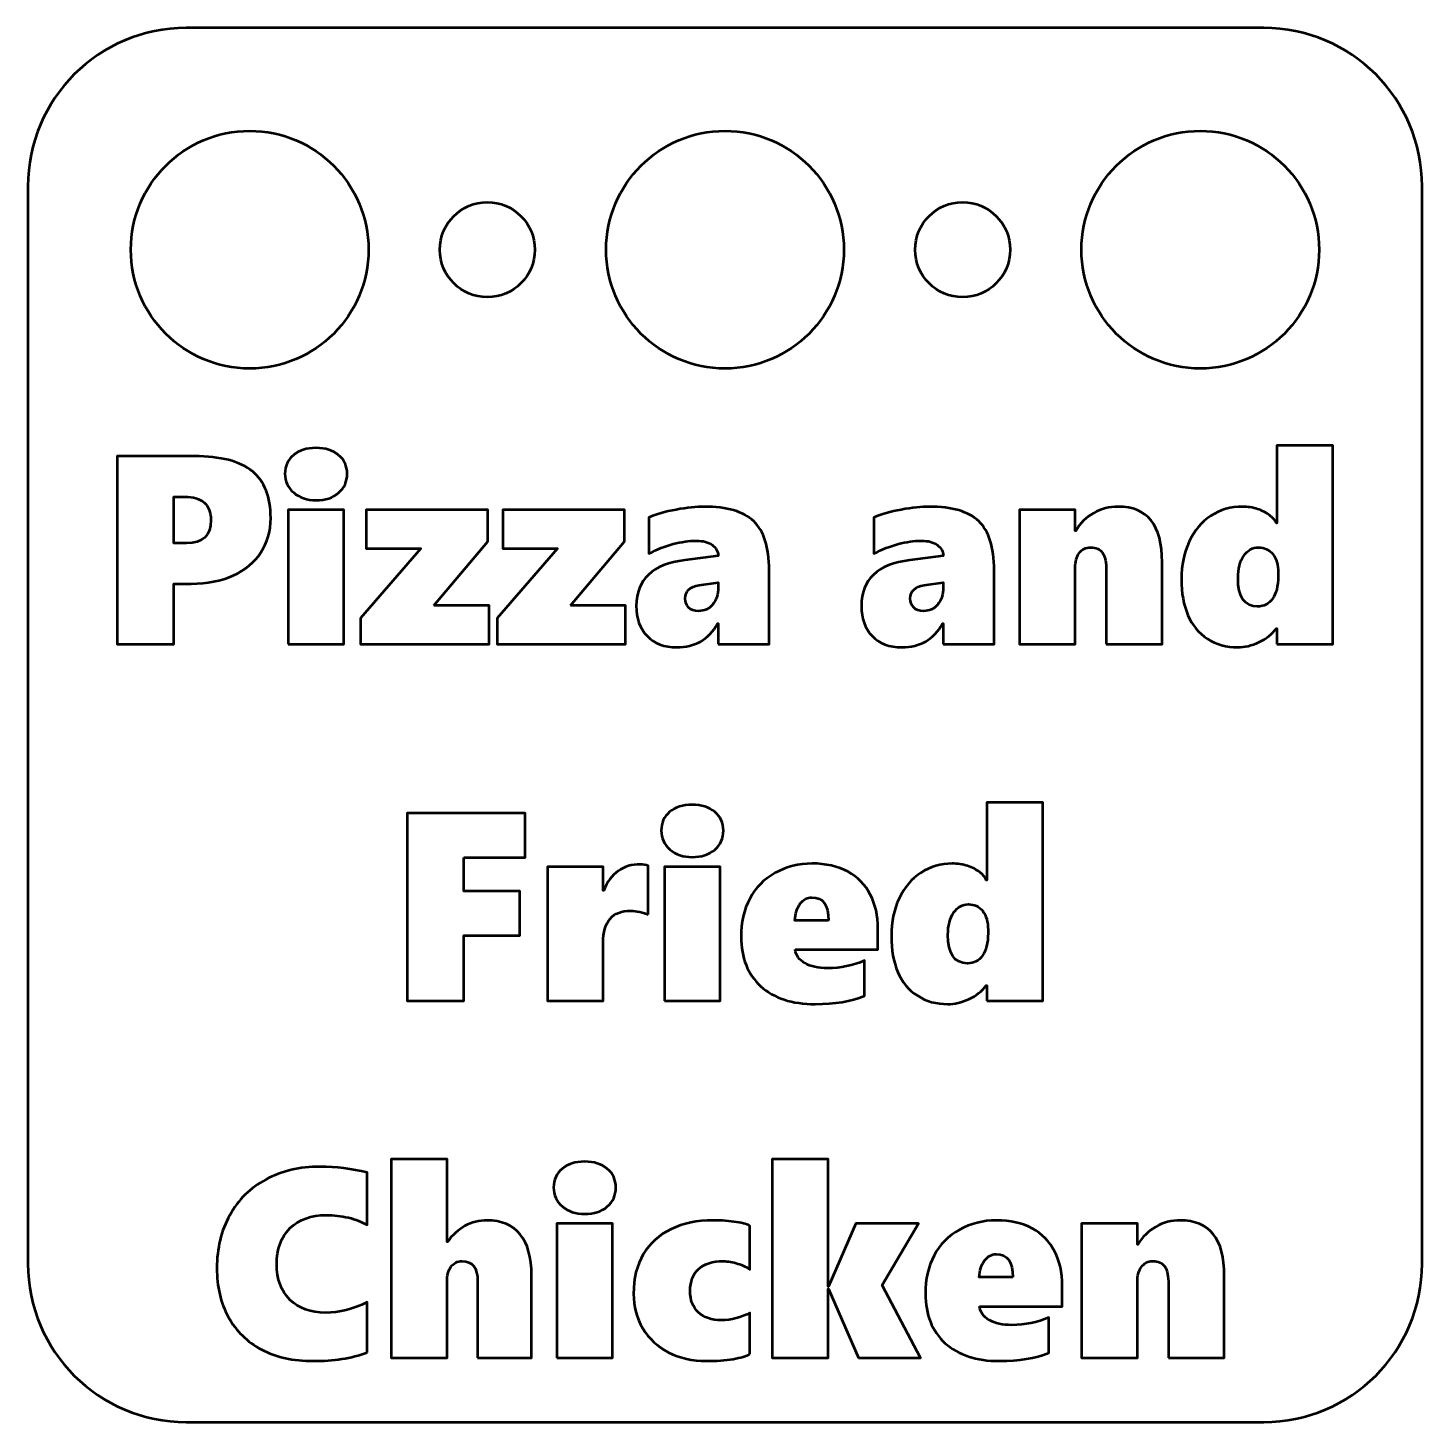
# Model space of a CAD drawing. Header units: centimetres. Extents: x -15.7 to 15.7, y -6.7 to 6.7.
# Drawn here: x -15.7 to -11.3, y -2.2 to 2.2 of the extents above; entities that cross this region are included whole.
import ezdxf

# ---------------------------------------------------------------- set-up
doc = ezdxf.new("R2010")
doc.units = ezdxf.units.CM
doc.header["$MEASUREMENT"] = 0
doc.layers.add('Layer 1', color=7, linetype='Continuous')

msp = doc.modelspace()

# ---------------------------------------------------------------- linework, layer by layer
at = {"layer": 'Layer 1', "lineweight": 53}
for centre, major_axis in [((-14.99999, 1.49999), (0, 0.37501)), ((-13.49999, 1.49999), (0, 0.37501)), ((-11.99999, 1.49999), (0, 0.37501)), ((-14.25, 1.5), (0, 0.15)), ((-12.75, 1.5), (0, 0.15))]:
    msp.add_ellipse(centre, major_axis=major_axis, ratio=1, dxfattribs=at)
msp.add_open_spline([(-15.7, -1.7), (-15.7, -1.7), (-15.7, 1.7), (-15.7, 1.7), (-15.7, 1.7), (-15.7, 1.97614), (-15.47614, 2.2), (-15.2, 2.2), (-15.2, 2.2), (-15.2, 2.2), (-11.8, 2.2), (-11.8, 2.2), (-11.8, 2.2), (-11.52386, 2.2), (-11.3, 1.97614), (-11.3, 1.7), (-11.3, 1.7), (-11.3, 1.7), (-11.3, -1.7), (-11.3, -1.7), (-11.3, -1.7), (-11.3, -1.97614), (-11.52386, -2.2), (-11.8, -2.2), (-11.8, -2.2), (-11.8, -2.2), (-15.2, -2.2), (-15.2, -2.2), (-15.2, -2.2), (-15.47614, -2.2), (-15.7, -1.97614), (-15.7, -1.7)], degree=3, knots=[0, 0, 0, 0, 0.1111111, 0.1111111, 0.1111111, 0.1111111, 0.2222222, 0.2222222, 0.2222222, 0.2222222, 0.3333333, 0.3333333, 0.3333333, 0.3333333, 0.4444444, 0.4444444, 0.4444444, 0.4444444, 0.5555556, 0.5555556, 0.5555556, 0.5555556, 0.6666667, 0.6666667, 0.6666667, 0.6666667, 0.7777778, 0.7777778, 0.7777778, 0.7777778, 1, 1, 1, 1], dxfattribs=at)
at = {"layer": 'Layer 1', "color": 5, "lineweight": 53}
for points, knots in [([(-11.7582, 0.25552), (-11.7582, 0.25552), (-11.7582, 0.30463), (-11.7582, 0.30463), (-11.7582, 0.30463), (-11.7582, 0.30463), (-11.75989, 0.30463), (-11.75989, 0.30463), (-11.75989, 0.30463), (-11.77386, 0.28628), (-11.79221, 0.27175), (-11.81478, 0.26116), (-11.81478, 0.26116), (-11.8375, 0.25058), (-11.8598, 0.24536), (-11.88181, 0.24536), (-11.88181, 0.24536), (-11.91794, 0.24536), (-11.94983, 0.25425), (-11.97735, 0.27203), (-11.97735, 0.27203), (-12.00486, 0.28981), (-12.02546, 0.31465), (-12.03915, 0.34654), (-12.03915, 0.34654), (-12.05284, 0.37857), (-12.05961, 0.41625), (-12.05961, 0.45971), (-12.05961, 0.45971), (-12.05961, 0.50458), (-12.05143, 0.54438), (-12.0352, 0.57909), (-12.0352, 0.57909), (-12.01897, 0.6138), (-11.99611, 0.64075), (-11.96662, 0.66009), (-11.96662, 0.66009), (-11.93713, 0.67942), (-11.90397, 0.68902), (-11.86742, 0.68902), (-11.86742, 0.68902), (-11.84992, 0.68902), (-11.83398, 0.68648), (-11.81916, 0.68154), (-11.81916, 0.68154), (-11.80448, 0.6766), (-11.79164, 0.66996), (-11.78078, 0.6615), (-11.78078, 0.6615), (-11.76991, 0.65317), (-11.76286, 0.64485), (-11.75989, 0.63652), (-11.75989, 0.63652), (-11.75989, 0.63652), (-11.7582, 0.63652), (-11.7582, 0.63652), (-11.7582, 0.63652), (-11.7582, 0.63652), (-11.7582, 0.88206), (-11.7582, 0.88206), (-11.7582, 0.88206), (-11.7582, 0.88206), (-11.58209, 0.88206), (-11.58209, 0.88206), (-11.58209, 0.88206), (-11.58209, 0.88206), (-11.58209, 0.25552), (-11.58209, 0.25552), (-11.58209, 0.25552), (-11.58209, 0.25552), (-11.7582, 0.25552), (-11.7582, 0.25552)], [0, 0, 0, 0, 0.0526316, 0.0526316, 0.0526316, 0.0526316, 0.1052632, 0.1052632, 0.1052632, 0.1052632, 0.1578947, 0.1578947, 0.1578947, 0.1578947, 0.2105263, 0.2105263, 0.2105263, 0.2105263, 0.2631579, 0.2631579, 0.2631579, 0.2631579, 0.3157895, 0.3157895, 0.3157895, 0.3157895, 0.3684211, 0.3684211, 0.3684211, 0.3684211, 0.4210526, 0.4210526, 0.4210526, 0.4210526, 0.4736842, 0.4736842, 0.4736842, 0.4736842, 0.5263158, 0.5263158, 0.5263158, 0.5263158, 0.5789474, 0.5789474, 0.5789474, 0.5789474, 0.6315789, 0.6315789, 0.6315789, 0.6315789, 0.6842105, 0.6842105, 0.6842105, 0.6842105, 0.7368421, 0.7368421, 0.7368421, 0.7368421, 0.7894737, 0.7894737, 0.7894737, 0.7894737, 0.8421053, 0.8421053, 0.8421053, 0.8421053, 0.8947368, 0.8947368, 0.8947368, 0.8947368, 1, 1, 1, 1]), ([(-14.93362, 0.65275), (-14.93362, 0.61225), (-14.94393, 0.57627), (-14.96439, 0.5448), (-14.96439, 0.5448), (-14.98485, 0.51333), (-15.0142, 0.48906), (-15.05216, 0.47184), (-15.05216, 0.47184), (-15.09012, 0.45463), (-15.13443, 0.44602), (-15.1848, 0.44602), (-15.1848, 0.44602), (-15.1848, 0.44602), (-15.23927, 0.44602), (-15.23927, 0.44602), (-15.23927, 0.44602), (-15.23927, 0.44602), (-15.23927, 0.25552), (-15.23927, 0.25552), (-15.23927, 0.25552), (-15.23927, 0.25552), (-15.41792, 0.25552), (-15.41792, 0.25552), (-15.41792, 0.25552), (-15.41792, 0.25552), (-15.41792, 0.84819), (-15.41792, 0.84819), (-15.41792, 0.84819), (-15.41792, 0.84819), (-15.17493, 0.84819), (-15.17493, 0.84819), (-15.17493, 0.84819), (-15.09153, 0.84819), (-15.03043, 0.83238), (-14.99162, 0.80063), (-14.99162, 0.80063), (-14.95296, 0.76903), (-14.93362, 0.71964), (-14.93362, 0.65275)], [0, 0, 0, 0, 0.0909091, 0.0909091, 0.0909091, 0.0909091, 0.1818182, 0.1818182, 0.1818182, 0.1818182, 0.2727273, 0.2727273, 0.2727273, 0.2727273, 0.3636364, 0.3636364, 0.3636364, 0.3636364, 0.4545455, 0.4545455, 0.4545455, 0.4545455, 0.5454545, 0.5454545, 0.5454545, 0.5454545, 0.6363636, 0.6363636, 0.6363636, 0.6363636, 0.7272727, 0.7272727, 0.7272727, 0.7272727, 0.8181818, 0.8181818, 0.8181818, 0.8181818, 1, 1, 1, 1]), ([(-14.69233, 0.79287), (-14.69233, 0.76804), (-14.70136, 0.748), (-14.71942, 0.73248), (-14.71942, 0.73248), (-14.73748, 0.7171), (-14.76119, 0.70934), (-14.79068, 0.70934), (-14.79068, 0.70934), (-14.81933, 0.70934), (-14.84289, 0.71738), (-14.8611, 0.73332), (-14.8611, 0.73332), (-14.87944, 0.74927), (-14.88861, 0.76917), (-14.88861, 0.79287), (-14.88861, 0.79287), (-14.88861, 0.81714), (-14.87972, 0.8369), (-14.86194, 0.85186), (-14.86194, 0.85186), (-14.84416, 0.86696), (-14.82046, 0.87444), (-14.79068, 0.87444), (-14.79068, 0.87444), (-14.76119, 0.87444), (-14.73748, 0.86696), (-14.71942, 0.85186), (-14.71942, 0.85186), (-14.70136, 0.8369), (-14.69233, 0.81714), (-14.69233, 0.79287)], [0, 0, 0, 0, 0.1111111, 0.1111111, 0.1111111, 0.1111111, 0.2222222, 0.2222222, 0.2222222, 0.2222222, 0.3333333, 0.3333333, 0.3333333, 0.3333333, 0.4444444, 0.4444444, 0.4444444, 0.4444444, 0.5555556, 0.5555556, 0.5555556, 0.5555556, 0.6666667, 0.6666667, 0.6666667, 0.6666667, 0.7777778, 0.7777778, 0.7777778, 0.7777778, 1, 1, 1, 1]), ([(-15.12243, 0.64668), (-15.12243, 0.67095), (-15.12949, 0.6893), (-15.14346, 0.70172), (-15.14346, 0.70172), (-15.15757, 0.71413), (-15.17817, 0.72034), (-15.20541, 0.72034), (-15.20541, 0.72034), (-15.20541, 0.72034), (-15.23927, 0.72034), (-15.23927, 0.72034), (-15.23927, 0.72034), (-15.23927, 0.72034), (-15.23927, 0.57387), (-15.23927, 0.57387), (-15.23927, 0.57387), (-15.23927, 0.57387), (-15.1992, 0.57387), (-15.1992, 0.57387), (-15.1992, 0.57387), (-15.14797, 0.57387), (-15.12243, 0.59814), (-15.12243, 0.64668)], [0, 0, 0, 0, 0.1428571, 0.1428571, 0.1428571, 0.1428571, 0.2857143, 0.2857143, 0.2857143, 0.2857143, 0.4285714, 0.4285714, 0.4285714, 0.4285714, 0.5714286, 0.5714286, 0.5714286, 0.5714286, 0.7142857, 0.7142857, 0.7142857, 0.7142857, 1, 1, 1, 1]), ([(-14.87874, 0.25552), (-14.87874, 0.25552), (-14.87874, 0.67886), (-14.87874, 0.67886), (-14.87874, 0.67886), (-14.87874, 0.67886), (-14.70263, 0.67886), (-14.70263, 0.67886), (-14.70263, 0.67886), (-14.70263, 0.67886), (-14.70263, 0.25552), (-14.70263, 0.25552), (-14.70263, 0.25552), (-14.70263, 0.25552), (-14.87874, 0.25552), (-14.87874, 0.25552)], [0, 0, 0, 0, 0.2, 0.2, 0.2, 0.2, 0.4, 0.4, 0.4, 0.4, 0.6, 0.6, 0.6, 0.6, 1, 1, 1, 1]), ([(-14.41885, 0.37744), (-14.41885, 0.37744), (-14.24444, 0.37744), (-14.24444, 0.37744), (-14.24444, 0.37744), (-14.24444, 0.37744), (-14.24444, 0.25552), (-14.24444, 0.25552), (-14.24444, 0.25552), (-14.24444, 0.25552), (-14.64999, 0.25552), (-14.64999, 0.25552), (-14.64999, 0.25552), (-14.64999, 0.25552), (-14.64999, 0.33694), (-14.64999, 0.33694), (-14.64999, 0.33694), (-14.64999, 0.33694), (-14.45949, 0.55693), (-14.45949, 0.55693), (-14.45949, 0.55693), (-14.45949, 0.55693), (-14.63221, 0.55693), (-14.63221, 0.55693), (-14.63221, 0.55693), (-14.63221, 0.55693), (-14.63221, 0.67886), (-14.63221, 0.67886), (-14.63221, 0.67886), (-14.63221, 0.67886), (-14.2481, 0.67886), (-14.2481, 0.67886), (-14.2481, 0.67886), (-14.2481, 0.67886), (-14.2481, 0.57881), (-14.2481, 0.57881), (-14.2481, 0.57881), (-14.2481, 0.57881), (-14.41885, 0.37744), (-14.41885, 0.37744)], [0, 0, 0, 0, 0.0909091, 0.0909091, 0.0909091, 0.0909091, 0.1818182, 0.1818182, 0.1818182, 0.1818182, 0.2727273, 0.2727273, 0.2727273, 0.2727273, 0.3636364, 0.3636364, 0.3636364, 0.3636364, 0.4545455, 0.4545455, 0.4545455, 0.4545455, 0.5454545, 0.5454545, 0.5454545, 0.5454545, 0.6363636, 0.6363636, 0.6363636, 0.6363636, 0.7272727, 0.7272727, 0.7272727, 0.7272727, 0.8181818, 0.8181818, 0.8181818, 0.8181818, 1, 1, 1, 1]), ([(-13.98804, 0.37744), (-13.98804, 0.37744), (-13.81363, 0.37744), (-13.81363, 0.37744), (-13.81363, 0.37744), (-13.81363, 0.37744), (-13.81363, 0.25552), (-13.81363, 0.25552), (-13.81363, 0.25552), (-13.81363, 0.25552), (-14.21918, 0.25552), (-14.21918, 0.25552), (-14.21918, 0.25552), (-14.21918, 0.25552), (-14.21918, 0.33694), (-14.21918, 0.33694), (-14.21918, 0.33694), (-14.21918, 0.33694), (-14.02868, 0.55693), (-14.02868, 0.55693), (-14.02868, 0.55693), (-14.02868, 0.55693), (-14.2014, 0.55693), (-14.2014, 0.55693), (-14.2014, 0.55693), (-14.2014, 0.55693), (-14.2014, 0.67886), (-14.2014, 0.67886), (-14.2014, 0.67886), (-14.2014, 0.67886), (-13.81729, 0.67886), (-13.81729, 0.67886), (-13.81729, 0.67886), (-13.81729, 0.67886), (-13.81729, 0.57881), (-13.81729, 0.57881), (-13.81729, 0.57881), (-13.81729, 0.57881), (-13.98804, 0.37744), (-13.98804, 0.37744)], [0, 0, 0, 0, 0.0909091, 0.0909091, 0.0909091, 0.0909091, 0.1818182, 0.1818182, 0.1818182, 0.1818182, 0.2727273, 0.2727273, 0.2727273, 0.2727273, 0.3636364, 0.3636364, 0.3636364, 0.3636364, 0.4545455, 0.4545455, 0.4545455, 0.4545455, 0.5454545, 0.5454545, 0.5454545, 0.5454545, 0.6363636, 0.6363636, 0.6363636, 0.6363636, 0.7272727, 0.7272727, 0.7272727, 0.7272727, 0.8181818, 0.8181818, 0.8181818, 0.8181818, 1, 1, 1, 1]), ([(-13.52167, 0.25552), (-13.52167, 0.25552), (-13.52167, 0.31987), (-13.52167, 0.31987), (-13.52167, 0.31987), (-13.52167, 0.31987), (-13.52336, 0.31987), (-13.52336, 0.31987), (-13.52336, 0.31987), (-13.55144, 0.2702), (-13.59434, 0.24536), (-13.6522, 0.24536), (-13.6522, 0.24536), (-13.69213, 0.24536), (-13.72346, 0.25721), (-13.74604, 0.28092), (-13.74604, 0.28092), (-13.76861, 0.30463), (-13.7799, 0.33624), (-13.7799, 0.37589), (-13.7799, 0.37589), (-13.7799, 0.459), (-13.72882, 0.50726), (-13.62666, 0.52039), (-13.62666, 0.52039), (-13.62666, 0.52039), (-13.52167, 0.53407), (-13.52167, 0.53407), (-13.52167, 0.53407), (-13.52167, 0.5479), (-13.52788, 0.55933), (-13.5403, 0.56822), (-13.5403, 0.56822), (-13.55257, 0.57711), (-13.56922, 0.58149), (-13.59025, 0.58149), (-13.59025, 0.58149), (-13.63752, 0.58149), (-13.68748, 0.56794), (-13.74011, 0.54085), (-13.74011, 0.54085), (-13.74011, 0.54085), (-13.74011, 0.65515), (-13.74011, 0.65515), (-13.74011, 0.65515), (-13.71725, 0.66503), (-13.6886, 0.67321), (-13.65417, 0.67956), (-13.65417, 0.67956), (-13.61974, 0.68591), (-13.59025, 0.68902), (-13.5657, 0.68902), (-13.5657, 0.68902), (-13.49387, 0.68902), (-13.44166, 0.67363), (-13.40934, 0.64287), (-13.40934, 0.64287), (-13.37703, 0.61225), (-13.3608, 0.56089), (-13.3608, 0.48906), (-13.3608, 0.48906), (-13.3608, 0.48906), (-13.3608, 0.25552), (-13.3608, 0.25552), (-13.3608, 0.25552), (-13.3608, 0.25552), (-13.52167, 0.25552), (-13.52167, 0.25552)], [0, 0, 0, 0, 0.0555556, 0.0555556, 0.0555556, 0.0555556, 0.1111111, 0.1111111, 0.1111111, 0.1111111, 0.1666667, 0.1666667, 0.1666667, 0.1666667, 0.2222222, 0.2222222, 0.2222222, 0.2222222, 0.2777778, 0.2777778, 0.2777778, 0.2777778, 0.3333333, 0.3333333, 0.3333333, 0.3333333, 0.3888889, 0.3888889, 0.3888889, 0.3888889, 0.4444444, 0.4444444, 0.4444444, 0.4444444, 0.5, 0.5, 0.5, 0.5, 0.5555556, 0.5555556, 0.5555556, 0.5555556, 0.6111111, 0.6111111, 0.6111111, 0.6111111, 0.6666667, 0.6666667, 0.6666667, 0.6666667, 0.7222222, 0.7222222, 0.7222222, 0.7222222, 0.7777778, 0.7777778, 0.7777778, 0.7777778, 0.8333333, 0.8333333, 0.8333333, 0.8333333, 0.8888889, 0.8888889, 0.8888889, 0.8888889, 1, 1, 1, 1]), ([(-12.81146, 0.25552), (-12.81146, 0.25552), (-12.81146, 0.31987), (-12.81146, 0.31987), (-12.81146, 0.31987), (-12.81146, 0.31987), (-12.81315, 0.31987), (-12.81315, 0.31987), (-12.81315, 0.31987), (-12.84123, 0.2702), (-12.88413, 0.24536), (-12.94199, 0.24536), (-12.94199, 0.24536), (-12.98192, 0.24536), (-13.01325, 0.25721), (-13.03583, 0.28092), (-13.03583, 0.28092), (-13.0584, 0.30463), (-13.06969, 0.33624), (-13.06969, 0.37589), (-13.06969, 0.37589), (-13.06969, 0.459), (-13.01861, 0.50726), (-12.91645, 0.52039), (-12.91645, 0.52039), (-12.91645, 0.52039), (-12.81146, 0.53407), (-12.81146, 0.53407), (-12.81146, 0.53407), (-12.81146, 0.5479), (-12.81767, 0.55933), (-12.83009, 0.56822), (-12.83009, 0.56822), (-12.84236, 0.57711), (-12.85901, 0.58149), (-12.88004, 0.58149), (-12.88004, 0.58149), (-12.92731, 0.58149), (-12.97727, 0.56794), (-13.0299, 0.54085), (-13.0299, 0.54085), (-13.0299, 0.54085), (-13.0299, 0.65515), (-13.0299, 0.65515), (-13.0299, 0.65515), (-13.00704, 0.66503), (-12.97839, 0.67321), (-12.94396, 0.67956), (-12.94396, 0.67956), (-12.90953, 0.68591), (-12.88004, 0.68902), (-12.85549, 0.68902), (-12.85549, 0.68902), (-12.78366, 0.68902), (-12.73145, 0.67363), (-12.69913, 0.64287), (-12.69913, 0.64287), (-12.66682, 0.61225), (-12.65059, 0.56089), (-12.65059, 0.48906), (-12.65059, 0.48906), (-12.65059, 0.48906), (-12.65059, 0.25552), (-12.65059, 0.25552), (-12.65059, 0.25552), (-12.65059, 0.25552), (-12.81146, 0.25552), (-12.81146, 0.25552)], [0, 0, 0, 0, 0.0555556, 0.0555556, 0.0555556, 0.0555556, 0.1111111, 0.1111111, 0.1111111, 0.1111111, 0.1666667, 0.1666667, 0.1666667, 0.1666667, 0.2222222, 0.2222222, 0.2222222, 0.2222222, 0.2777778, 0.2777778, 0.2777778, 0.2777778, 0.3333333, 0.3333333, 0.3333333, 0.3333333, 0.3888889, 0.3888889, 0.3888889, 0.3888889, 0.4444444, 0.4444444, 0.4444444, 0.4444444, 0.5, 0.5, 0.5, 0.5, 0.5555556, 0.5555556, 0.5555556, 0.5555556, 0.6111111, 0.6111111, 0.6111111, 0.6111111, 0.6666667, 0.6666667, 0.6666667, 0.6666667, 0.7222222, 0.7222222, 0.7222222, 0.7222222, 0.7777778, 0.7777778, 0.7777778, 0.7777778, 0.8333333, 0.8333333, 0.8333333, 0.8333333, 0.8888889, 0.8888889, 0.8888889, 0.8888889, 1, 1, 1, 1]), ([(-12.29669, 0.25552), (-12.29669, 0.25552), (-12.29669, 0.48666), (-12.29669, 0.48666), (-12.29669, 0.48666), (-12.29669, 0.51291), (-12.30064, 0.53168), (-12.3084, 0.54311), (-12.3084, 0.54311), (-12.3163, 0.55454), (-12.329, 0.56032), (-12.34664, 0.56032), (-12.34664, 0.56032), (-12.36174, 0.56032), (-12.37359, 0.55439), (-12.38206, 0.54254), (-12.38206, 0.54254), (-12.39067, 0.53069), (-12.3949, 0.51545), (-12.3949, 0.4971), (-12.3949, 0.4971), (-12.3949, 0.4971), (-12.3949, 0.25552), (-12.3949, 0.25552), (-12.3949, 0.25552), (-12.3949, 0.25552), (-12.57101, 0.25552), (-12.57101, 0.25552), (-12.57101, 0.25552), (-12.57101, 0.25552), (-12.57101, 0.67886), (-12.57101, 0.67886), (-12.57101, 0.67886), (-12.57101, 0.67886), (-12.3949, 0.67886), (-12.3949, 0.67886), (-12.3949, 0.67886), (-12.3949, 0.67886), (-12.3949, 0.61281), (-12.3949, 0.61281), (-12.3949, 0.61281), (-12.3949, 0.61281), (-12.39321, 0.61281), (-12.39321, 0.61281), (-12.39321, 0.61281), (-12.37924, 0.63694), (-12.36033, 0.65571), (-12.33662, 0.66898), (-12.33662, 0.66898), (-12.31291, 0.68238), (-12.28723, 0.68902), (-12.25943, 0.68902), (-12.25943, 0.68902), (-12.16686, 0.68902), (-12.12058, 0.63059), (-12.12058, 0.51375), (-12.12058, 0.51375), (-12.12058, 0.51375), (-12.12058, 0.25552), (-12.12058, 0.25552), (-12.12058, 0.25552), (-12.12058, 0.25552), (-12.29669, 0.25552), (-12.29669, 0.25552)], [0, 0, 0, 0, 0.0588235, 0.0588235, 0.0588235, 0.0588235, 0.1176471, 0.1176471, 0.1176471, 0.1176471, 0.1764706, 0.1764706, 0.1764706, 0.1764706, 0.2352941, 0.2352941, 0.2352941, 0.2352941, 0.2941176, 0.2941176, 0.2941176, 0.2941176, 0.3529412, 0.3529412, 0.3529412, 0.3529412, 0.4117647, 0.4117647, 0.4117647, 0.4117647, 0.4705882, 0.4705882, 0.4705882, 0.4705882, 0.5294118, 0.5294118, 0.5294118, 0.5294118, 0.5882353, 0.5882353, 0.5882353, 0.5882353, 0.6470588, 0.6470588, 0.6470588, 0.6470588, 0.7058824, 0.7058824, 0.7058824, 0.7058824, 0.7647059, 0.7647059, 0.7647059, 0.7647059, 0.8235294, 0.8235294, 0.8235294, 0.8235294, 0.8823529, 0.8823529, 0.8823529, 0.8823529, 1, 1, 1, 1]), ([(-11.75453, 0.48003), (-11.75453, 0.50543), (-11.76003, 0.52518), (-11.77118, 0.53915), (-11.77118, 0.53915), (-11.78233, 0.55327), (-11.79743, 0.56032), (-11.81648, 0.56032), (-11.81648, 0.56032), (-11.83553, 0.56032), (-11.85105, 0.55157), (-11.86304, 0.53407), (-11.86304, 0.53407), (-11.87504, 0.51658), (-11.88097, 0.49315), (-11.88097, 0.46394), (-11.88097, 0.46394), (-11.88097, 0.40397), (-11.86036, 0.37405), (-11.81902, 0.37405), (-11.81902, 0.37405), (-11.7994, 0.37405), (-11.78374, 0.3821), (-11.77203, 0.39833), (-11.77203, 0.39833), (-11.76032, 0.41441), (-11.75453, 0.43798), (-11.75453, 0.46888), (-11.75453, 0.46888), (-11.75453, 0.46888), (-11.75453, 0.48003), (-11.75453, 0.48003)], [0, 0, 0, 0, 0.1111111, 0.1111111, 0.1111111, 0.1111111, 0.2222222, 0.2222222, 0.2222222, 0.2222222, 0.3333333, 0.3333333, 0.3333333, 0.3333333, 0.4444444, 0.4444444, 0.4444444, 0.4444444, 0.5555556, 0.5555556, 0.5555556, 0.5555556, 0.6666667, 0.6666667, 0.6666667, 0.6666667, 0.7777778, 0.7777778, 0.7777778, 0.7777778, 1, 1, 1, 1]), ([(-13.62581, 0.39931), (-13.62581, 0.38774), (-13.62214, 0.37829), (-13.6148, 0.37081), (-13.6148, 0.37081), (-13.60761, 0.36333), (-13.59716, 0.35966), (-13.58362, 0.35966), (-13.58362, 0.35966), (-13.56513, 0.35966), (-13.55031, 0.36657), (-13.53888, 0.3804), (-13.53888, 0.3804), (-13.52745, 0.39409), (-13.52167, 0.41173), (-13.52167, 0.43332), (-13.52167, 0.43332), (-13.52167, 0.43332), (-13.52167, 0.44941), (-13.52167, 0.44941), (-13.52167, 0.44941), (-13.52167, 0.44941), (-13.58122, 0.44108), (-13.58122, 0.44108), (-13.58122, 0.44108), (-13.61099, 0.43614), (-13.62581, 0.42231), (-13.62581, 0.39931)], [0, 0, 0, 0, 0.125, 0.125, 0.125, 0.125, 0.25, 0.25, 0.25, 0.25, 0.375, 0.375, 0.375, 0.375, 0.5, 0.5, 0.5, 0.5, 0.625, 0.625, 0.625, 0.625, 0.75, 0.75, 0.75, 0.75, 1, 1, 1, 1]), ([(-12.9156, 0.39931), (-12.9156, 0.38774), (-12.91193, 0.37829), (-12.90459, 0.37081), (-12.90459, 0.37081), (-12.8974, 0.36333), (-12.88695, 0.35966), (-12.87341, 0.35966), (-12.87341, 0.35966), (-12.85492, 0.35966), (-12.8401, 0.36657), (-12.82867, 0.3804), (-12.82867, 0.3804), (-12.81724, 0.39409), (-12.81146, 0.41173), (-12.81146, 0.43332), (-12.81146, 0.43332), (-12.81146, 0.43332), (-12.81146, 0.44941), (-12.81146, 0.44941), (-12.81146, 0.44941), (-12.81146, 0.44941), (-12.87101, 0.44108), (-12.87101, 0.44108), (-12.87101, 0.44108), (-12.90078, 0.43614), (-12.9156, 0.42231), (-12.9156, 0.39931)], [0, 0, 0, 0, 0.125, 0.125, 0.125, 0.125, 0.25, 0.25, 0.25, 0.25, 0.375, 0.375, 0.375, 0.375, 0.5, 0.5, 0.5, 0.5, 0.625, 0.625, 0.625, 0.625, 0.75, 0.75, 0.75, 0.75, 1, 1, 1, 1]), ([(-13.50502, -0.33334), (-13.50502, -0.35817), (-13.51405, -0.37821), (-13.53211, -0.39373), (-13.53211, -0.39373), (-13.55017, -0.40911), (-13.57388, -0.41687), (-13.60337, -0.41687), (-13.60337, -0.41687), (-13.63202, -0.41687), (-13.65558, -0.40883), (-13.67379, -0.39289), (-13.67379, -0.39289), (-13.69213, -0.37694), (-13.7013, -0.35704), (-13.7013, -0.33334), (-13.7013, -0.33334), (-13.7013, -0.30907), (-13.69241, -0.28931), (-13.67463, -0.27435), (-13.67463, -0.27435), (-13.65685, -0.25925), (-13.63315, -0.25177), (-13.60337, -0.25177), (-13.60337, -0.25177), (-13.57388, -0.25177), (-13.55017, -0.25925), (-13.53211, -0.27435), (-13.53211, -0.27435), (-13.51405, -0.28931), (-13.50502, -0.30907), (-13.50502, -0.33334)], [0, 0, 0, 0, 0.1111111, 0.1111111, 0.1111111, 0.1111111, 0.2222222, 0.2222222, 0.2222222, 0.2222222, 0.3333333, 0.3333333, 0.3333333, 0.3333333, 0.4444444, 0.4444444, 0.4444444, 0.4444444, 0.5555556, 0.5555556, 0.5555556, 0.5555556, 0.6666667, 0.6666667, 0.6666667, 0.6666667, 0.7777778, 0.7777778, 0.7777778, 0.7777778, 1, 1, 1, 1]), ([(-12.67358, -0.87069), (-12.67358, -0.87069), (-12.67358, -0.82158), (-12.67358, -0.82158), (-12.67358, -0.82158), (-12.67358, -0.82158), (-12.67527, -0.82158), (-12.67527, -0.82158), (-12.67527, -0.82158), (-12.68924, -0.83993), (-12.70759, -0.85446), (-12.73016, -0.86505), (-12.73016, -0.86505), (-12.75288, -0.87563), (-12.77518, -0.88085), (-12.79719, -0.88085), (-12.79719, -0.88085), (-12.83332, -0.88085), (-12.86521, -0.87196), (-12.89273, -0.85418), (-12.89273, -0.85418), (-12.92024, -0.8364), (-12.94084, -0.81156), (-12.95453, -0.77967), (-12.95453, -0.77967), (-12.96822, -0.74764), (-12.97499, -0.70996), (-12.97499, -0.6665), (-12.97499, -0.6665), (-12.97499, -0.62163), (-12.96681, -0.58183), (-12.95058, -0.54712), (-12.95058, -0.54712), (-12.93435, -0.51241), (-12.91149, -0.48546), (-12.882, -0.46612), (-12.882, -0.46612), (-12.85251, -0.44679), (-12.81935, -0.43719), (-12.7828, -0.43719), (-12.7828, -0.43719), (-12.7653, -0.43719), (-12.74936, -0.43973), (-12.73454, -0.44467), (-12.73454, -0.44467), (-12.71986, -0.44961), (-12.70702, -0.45625), (-12.69616, -0.46471), (-12.69616, -0.46471), (-12.68529, -0.47304), (-12.67824, -0.48136), (-12.67527, -0.48969), (-12.67527, -0.48969), (-12.67527, -0.48969), (-12.67358, -0.48969), (-12.67358, -0.48969), (-12.67358, -0.48969), (-12.67358, -0.48969), (-12.67358, -0.24415), (-12.67358, -0.24415), (-12.67358, -0.24415), (-12.67358, -0.24415), (-12.49747, -0.24415), (-12.49747, -0.24415), (-12.49747, -0.24415), (-12.49747, -0.24415), (-12.49747, -0.87069), (-12.49747, -0.87069), (-12.49747, -0.87069), (-12.49747, -0.87069), (-12.67358, -0.87069), (-12.67358, -0.87069)], [0, 0, 0, 0, 0.0526316, 0.0526316, 0.0526316, 0.0526316, 0.1052632, 0.1052632, 0.1052632, 0.1052632, 0.1578947, 0.1578947, 0.1578947, 0.1578947, 0.2105263, 0.2105263, 0.2105263, 0.2105263, 0.2631579, 0.2631579, 0.2631579, 0.2631579, 0.3157895, 0.3157895, 0.3157895, 0.3157895, 0.3684211, 0.3684211, 0.3684211, 0.3684211, 0.4210526, 0.4210526, 0.4210526, 0.4210526, 0.4736842, 0.4736842, 0.4736842, 0.4736842, 0.5263158, 0.5263158, 0.5263158, 0.5263158, 0.5789474, 0.5789474, 0.5789474, 0.5789474, 0.6315789, 0.6315789, 0.6315789, 0.6315789, 0.6842105, 0.6842105, 0.6842105, 0.6842105, 0.7368421, 0.7368421, 0.7368421, 0.7368421, 0.7894737, 0.7894737, 0.7894737, 0.7894737, 0.8421053, 0.8421053, 0.8421053, 0.8421053, 0.8947368, 0.8947368, 0.8947368, 0.8947368, 1, 1, 1, 1]), ([(-14.32389, -0.41772), (-14.32389, -0.41772), (-14.32389, -0.5244), (-14.32389, -0.5244), (-14.32389, -0.5244), (-14.32389, -0.5244), (-14.14779, -0.5244), (-14.14779, -0.5244), (-14.14779, -0.5244), (-14.14779, -0.5244), (-14.14779, -0.6641), (-14.14779, -0.6641), (-14.14779, -0.6641), (-14.14779, -0.6641), (-14.32389, -0.6641), (-14.32389, -0.6641), (-14.32389, -0.6641), (-14.32389, -0.6641), (-14.32389, -0.87069), (-14.32389, -0.87069), (-14.32389, -0.87069), (-14.32389, -0.87069), (-14.50254, -0.87069), (-14.50254, -0.87069), (-14.50254, -0.87069), (-14.50254, -0.87069), (-14.50254, -0.27802), (-14.50254, -0.27802), (-14.50254, -0.27802), (-14.50254, -0.27802), (-14.13085, -0.27802), (-14.13085, -0.27802), (-14.13085, -0.27802), (-14.13085, -0.27802), (-14.13085, -0.41772), (-14.13085, -0.41772), (-14.13085, -0.41772), (-14.13085, -0.41772), (-14.32389, -0.41772), (-14.32389, -0.41772)], [0, 0, 0, 0, 0.0909091, 0.0909091, 0.0909091, 0.0909091, 0.1818182, 0.1818182, 0.1818182, 0.1818182, 0.2727273, 0.2727273, 0.2727273, 0.2727273, 0.3636364, 0.3636364, 0.3636364, 0.3636364, 0.4545455, 0.4545455, 0.4545455, 0.4545455, 0.5454545, 0.5454545, 0.5454545, 0.5454545, 0.6363636, 0.6363636, 0.6363636, 0.6363636, 0.7272727, 0.7272727, 0.7272727, 0.7272727, 0.8181818, 0.8181818, 0.8181818, 0.8181818, 1, 1, 1, 1]), ([(-13.74223, -0.59806), (-13.74886, -0.5951), (-13.75775, -0.59228), (-13.76904, -0.58988), (-13.76904, -0.58988), (-13.78047, -0.58748), (-13.78978, -0.58621), (-13.79726, -0.58621), (-13.79726, -0.58621), (-13.8554, -0.58621), (-13.88447, -0.61979), (-13.88447, -0.6871), (-13.88447, -0.6871), (-13.88447, -0.6871), (-13.88447, -0.87069), (-13.88447, -0.87069), (-13.88447, -0.87069), (-13.88447, -0.87069), (-14.06058, -0.87069), (-14.06058, -0.87069), (-14.06058, -0.87069), (-14.06058, -0.87069), (-14.06058, -0.44735), (-14.06058, -0.44735), (-14.06058, -0.44735), (-14.06058, -0.44735), (-13.88447, -0.44735), (-13.88447, -0.44735), (-13.88447, -0.44735), (-13.88447, -0.44735), (-13.88447, -0.52186), (-13.88447, -0.52186), (-13.88447, -0.52186), (-13.88447, -0.52186), (-13.88278, -0.52186), (-13.88278, -0.52186), (-13.88278, -0.52186), (-13.87205, -0.49505), (-13.85681, -0.47459), (-13.83691, -0.46062), (-13.83691, -0.46062), (-13.81702, -0.44665), (-13.79388, -0.43973), (-13.76749, -0.43973), (-13.76749, -0.43973), (-13.75775, -0.43973), (-13.74943, -0.44143), (-13.74223, -0.44467), (-13.74223, -0.44467), (-13.74223, -0.44467), (-13.74223, -0.59806), (-13.74223, -0.59806)], [0, 0, 0, 0, 0.0714286, 0.0714286, 0.0714286, 0.0714286, 0.1428571, 0.1428571, 0.1428571, 0.1428571, 0.2142857, 0.2142857, 0.2142857, 0.2142857, 0.2857143, 0.2857143, 0.2857143, 0.2857143, 0.3571429, 0.3571429, 0.3571429, 0.3571429, 0.4285714, 0.4285714, 0.4285714, 0.4285714, 0.5, 0.5, 0.5, 0.5, 0.5714286, 0.5714286, 0.5714286, 0.5714286, 0.6428571, 0.6428571, 0.6428571, 0.6428571, 0.7142857, 0.7142857, 0.7142857, 0.7142857, 0.7857143, 0.7857143, 0.7857143, 0.7857143, 0.8571429, 0.8571429, 0.8571429, 0.8571429, 1, 1, 1, 1]), ([(-13.27895, -0.70898), (-13.27585, -0.72718), (-13.26541, -0.74143), (-13.24748, -0.75187), (-13.24748, -0.75187), (-13.22956, -0.76218), (-13.20586, -0.7674), (-13.17636, -0.7674), (-13.17636, -0.7674), (-13.1353, -0.7674), (-13.09635, -0.75949), (-13.05967, -0.74369), (-13.05967, -0.74369), (-13.05967, -0.74369), (-13.05967, -0.85517), (-13.05967, -0.85517), (-13.05967, -0.85517), (-13.10242, -0.87224), (-13.15421, -0.88085), (-13.21517, -0.88085), (-13.21517, -0.88085), (-13.28897, -0.88085), (-13.3464, -0.86194), (-13.38747, -0.82426), (-13.38747, -0.82426), (-13.42853, -0.78659), (-13.44913, -0.73466), (-13.44913, -0.66848), (-13.44913, -0.66848), (-13.44913, -0.62304), (-13.4401, -0.58296), (-13.42204, -0.54825), (-13.42204, -0.54825), (-13.40398, -0.51368), (-13.37731, -0.48644), (-13.34189, -0.46669), (-13.34189, -0.46669), (-13.30647, -0.44707), (-13.26752, -0.43719), (-13.22477, -0.43719), (-13.22477, -0.43719), (-13.18102, -0.43719), (-13.14349, -0.44566), (-13.1123, -0.46274), (-13.1123, -0.46274), (-13.08126, -0.47981), (-13.05755, -0.5038), (-13.04146, -0.5347), (-13.04146, -0.5347), (-13.02537, -0.56547), (-13.01733, -0.60159), (-13.01733, -0.64294), (-13.01733, -0.64294), (-13.01733, -0.64294), (-13.01733, -0.70898), (-13.01733, -0.70898), (-13.01733, -0.70898), (-13.01733, -0.70898), (-13.27895, -0.70898), (-13.27895, -0.70898)], [0, 0, 0, 0, 0.0625, 0.0625, 0.0625, 0.0625, 0.125, 0.125, 0.125, 0.125, 0.1875, 0.1875, 0.1875, 0.1875, 0.25, 0.25, 0.25, 0.25, 0.3125, 0.3125, 0.3125, 0.3125, 0.375, 0.375, 0.375, 0.375, 0.4375, 0.4375, 0.4375, 0.4375, 0.5, 0.5, 0.5, 0.5, 0.5625, 0.5625, 0.5625, 0.5625, 0.625, 0.625, 0.625, 0.625, 0.6875, 0.6875, 0.6875, 0.6875, 0.75, 0.75, 0.75, 0.75, 0.8125, 0.8125, 0.8125, 0.8125, 0.875, 0.875, 0.875, 0.875, 1, 1, 1, 1]), ([(-13.69143, -0.87069), (-13.69143, -0.87069), (-13.69143, -0.44735), (-13.69143, -0.44735), (-13.69143, -0.44735), (-13.69143, -0.44735), (-13.51532, -0.44735), (-13.51532, -0.44735), (-13.51532, -0.44735), (-13.51532, -0.44735), (-13.51532, -0.87069), (-13.51532, -0.87069), (-13.51532, -0.87069), (-13.51532, -0.87069), (-13.69143, -0.87069), (-13.69143, -0.87069)], [0, 0, 0, 0, 0.2, 0.2, 0.2, 0.2, 0.4, 0.4, 0.4, 0.4, 0.6, 0.6, 0.6, 0.6, 1, 1, 1, 1]), ([(-13.17312, -0.61669), (-13.17312, -0.56815), (-13.19062, -0.54388), (-13.22561, -0.54388), (-13.22561, -0.54388), (-13.24029, -0.54388), (-13.25242, -0.55051), (-13.26244, -0.56377), (-13.26244, -0.56377), (-13.27232, -0.57718), (-13.27811, -0.59468), (-13.2798, -0.61669), (-13.2798, -0.61669), (-13.2798, -0.61669), (-13.17312, -0.61669), (-13.17312, -0.61669)], [0, 0, 0, 0, 0.2, 0.2, 0.2, 0.2, 0.4, 0.4, 0.4, 0.4, 0.6, 0.6, 0.6, 0.6, 1, 1, 1, 1]), ([(-12.66991, -0.64618), (-12.66991, -0.62078), (-12.67541, -0.60103), (-12.68656, -0.58706), (-12.68656, -0.58706), (-12.69771, -0.57294), (-12.71281, -0.56589), (-12.73186, -0.56589), (-12.73186, -0.56589), (-12.75091, -0.56589), (-12.76643, -0.57464), (-12.77842, -0.59214), (-12.77842, -0.59214), (-12.79042, -0.60963), (-12.79635, -0.63306), (-12.79635, -0.66227), (-12.79635, -0.66227), (-12.79635, -0.72224), (-12.77574, -0.75216), (-12.7344, -0.75216), (-12.7344, -0.75216), (-12.71478, -0.75216), (-12.69912, -0.74411), (-12.68741, -0.72788), (-12.68741, -0.72788), (-12.6757, -0.7118), (-12.66991, -0.68823), (-12.66991, -0.65733), (-12.66991, -0.65733), (-12.66991, -0.65733), (-12.66991, -0.64618), (-12.66991, -0.64618)], [0, 0, 0, 0, 0.1111111, 0.1111111, 0.1111111, 0.1111111, 0.2222222, 0.2222222, 0.2222222, 0.2222222, 0.3333333, 0.3333333, 0.3333333, 0.3333333, 0.4444444, 0.4444444, 0.4444444, 0.4444444, 0.5555556, 0.5555556, 0.5555556, 0.5555556, 0.6666667, 0.6666667, 0.6666667, 0.6666667, 0.7777778, 0.7777778, 0.7777778, 0.7777778, 1, 1, 1, 1]), ([(-14.62947, -1.98067), (-14.67858, -1.99831), (-14.73517, -2.00706), (-14.79937, -2.00706), (-14.79937, -2.00706), (-14.86245, -2.00706), (-14.91692, -1.99507), (-14.96264, -1.97094), (-14.96264, -1.97094), (-15.00836, -1.94681), (-15.04336, -1.91252), (-15.06749, -1.86792), (-15.06749, -1.86792), (-15.09162, -1.82347), (-15.10361, -1.77211), (-15.10361, -1.71397), (-15.10361, -1.71397), (-15.10361, -1.65146), (-15.09006, -1.59572), (-15.06311, -1.54704), (-15.06311, -1.54704), (-15.03616, -1.49821), (-14.99792, -1.46053), (-14.94853, -1.43401), (-14.94853, -1.43401), (-14.89928, -1.40734), (-14.84255, -1.39407), (-14.77835, -1.39407), (-14.77835, -1.39407), (-14.72698, -1.39407), (-14.67745, -1.40028), (-14.62947, -1.4127), (-14.62947, -1.4127), (-14.62947, -1.4127), (-14.62947, -1.5778), (-14.62947, -1.5778), (-14.62947, -1.5778), (-14.64598, -1.56792), (-14.66574, -1.56016), (-14.6886, -1.55466), (-14.6886, -1.55466), (-14.71146, -1.54915), (-14.7346, -1.54647), (-14.75803, -1.54647), (-14.75803, -1.54647), (-14.80657, -1.54647), (-14.84481, -1.56044), (-14.87289, -1.58824), (-14.87289, -1.58824), (-14.90083, -1.61604), (-14.9148, -1.65372), (-14.9148, -1.70141), (-14.9148, -1.70141), (-14.9148, -1.74883), (-14.90083, -1.78622), (-14.87289, -1.8136), (-14.87289, -1.8136), (-14.84481, -1.84097), (-14.80742, -1.85466), (-14.76057, -1.85466), (-14.76057, -1.85466), (-14.71725, -1.85466), (-14.67364, -1.84365), (-14.62947, -1.82164), (-14.62947, -1.82164), (-14.62947, -1.82164), (-14.62947, -1.98067), (-14.62947, -1.98067)], [0, 0, 0, 0, 0.0555556, 0.0555556, 0.0555556, 0.0555556, 0.1111111, 0.1111111, 0.1111111, 0.1111111, 0.1666667, 0.1666667, 0.1666667, 0.1666667, 0.2222222, 0.2222222, 0.2222222, 0.2222222, 0.2777778, 0.2777778, 0.2777778, 0.2777778, 0.3333333, 0.3333333, 0.3333333, 0.3333333, 0.3888889, 0.3888889, 0.3888889, 0.3888889, 0.4444444, 0.4444444, 0.4444444, 0.4444444, 0.5, 0.5, 0.5, 0.5, 0.5555556, 0.5555556, 0.5555556, 0.5555556, 0.6111111, 0.6111111, 0.6111111, 0.6111111, 0.6666667, 0.6666667, 0.6666667, 0.6666667, 0.7222222, 0.7222222, 0.7222222, 0.7222222, 0.7777778, 0.7777778, 0.7777778, 0.7777778, 0.8333333, 0.8333333, 0.8333333, 0.8333333, 0.8888889, 0.8888889, 0.8888889, 0.8888889, 1, 1, 1, 1]), ([(-14.28079, -1.9969), (-14.28079, -1.9969), (-14.28079, -1.75532), (-14.28079, -1.75532), (-14.28079, -1.75532), (-14.28079, -1.71312), (-14.29688, -1.6921), (-14.32905, -1.6921), (-14.32905, -1.6921), (-14.34471, -1.6921), (-14.35671, -1.69803), (-14.36489, -1.71002), (-14.36489, -1.71002), (-14.37322, -1.72201), (-14.37731, -1.7374), (-14.37731, -1.75616), (-14.37731, -1.75616), (-14.37731, -1.75616), (-14.37731, -1.9969), (-14.37731, -1.9969), (-14.37731, -1.9969), (-14.37731, -1.9969), (-14.55342, -1.9969), (-14.55342, -1.9969), (-14.55342, -1.9969), (-14.55342, -1.9969), (-14.55342, -1.37036), (-14.55342, -1.37036), (-14.55342, -1.37036), (-14.55342, -1.37036), (-14.37731, -1.37036), (-14.37731, -1.37036), (-14.37731, -1.37036), (-14.37731, -1.37036), (-14.37731, -1.63114), (-14.37731, -1.63114), (-14.37731, -1.63114), (-14.37731, -1.63114), (-14.37562, -1.63114), (-14.37562, -1.63114), (-14.37562, -1.63114), (-14.36052, -1.60941), (-14.34217, -1.59262), (-14.32058, -1.5809), (-14.32058, -1.5809), (-14.29899, -1.56919), (-14.27571, -1.5634), (-14.25101, -1.5634), (-14.25101, -1.5634), (-14.20529, -1.5634), (-14.17044, -1.57808), (-14.14659, -1.60743), (-14.14659, -1.60743), (-14.1226, -1.63678), (-14.11061, -1.67996), (-14.11061, -1.73697), (-14.11061, -1.73697), (-14.11061, -1.73697), (-14.11061, -1.9969), (-14.11061, -1.9969), (-14.11061, -1.9969), (-14.11061, -1.9969), (-14.28079, -1.9969), (-14.28079, -1.9969)], [0, 0, 0, 0, 0.0588235, 0.0588235, 0.0588235, 0.0588235, 0.1176471, 0.1176471, 0.1176471, 0.1176471, 0.1764706, 0.1764706, 0.1764706, 0.1764706, 0.2352941, 0.2352941, 0.2352941, 0.2352941, 0.2941176, 0.2941176, 0.2941176, 0.2941176, 0.3529412, 0.3529412, 0.3529412, 0.3529412, 0.4117647, 0.4117647, 0.4117647, 0.4117647, 0.4705882, 0.4705882, 0.4705882, 0.4705882, 0.5294118, 0.5294118, 0.5294118, 0.5294118, 0.5882353, 0.5882353, 0.5882353, 0.5882353, 0.6470588, 0.6470588, 0.6470588, 0.6470588, 0.7058824, 0.7058824, 0.7058824, 0.7058824, 0.7647059, 0.7647059, 0.7647059, 0.7647059, 0.8235294, 0.8235294, 0.8235294, 0.8235294, 0.8823529, 0.8823529, 0.8823529, 0.8823529, 1, 1, 1, 1]), ([(-13.84447, -1.45955), (-13.84447, -1.48438), (-13.8535, -1.50442), (-13.87156, -1.51994), (-13.87156, -1.51994), (-13.88962, -1.53532), (-13.91333, -1.54308), (-13.94282, -1.54308), (-13.94282, -1.54308), (-13.97147, -1.54308), (-13.99503, -1.53504), (-14.01324, -1.5191), (-14.01324, -1.5191), (-14.03158, -1.50315), (-14.04075, -1.48325), (-14.04075, -1.45955), (-14.04075, -1.45955), (-14.04075, -1.43528), (-14.03186, -1.41552), (-14.01408, -1.40056), (-14.01408, -1.40056), (-13.9963, -1.38546), (-13.9726, -1.37798), (-13.94282, -1.37798), (-13.94282, -1.37798), (-13.91333, -1.37798), (-13.88962, -1.38546), (-13.87156, -1.40056), (-13.87156, -1.40056), (-13.8535, -1.41552), (-13.84447, -1.43528), (-13.84447, -1.45955)], [0, 0, 0, 0, 0.1111111, 0.1111111, 0.1111111, 0.1111111, 0.2222222, 0.2222222, 0.2222222, 0.2222222, 0.3333333, 0.3333333, 0.3333333, 0.3333333, 0.4444444, 0.4444444, 0.4444444, 0.4444444, 0.5555556, 0.5555556, 0.5555556, 0.5555556, 0.6666667, 0.6666667, 0.6666667, 0.6666667, 0.7777778, 0.7777778, 0.7777778, 0.7777778, 1, 1, 1, 1]), ([(-13.07879, -1.9969), (-13.07879, -1.9969), (-13.17292, -1.77931), (-13.17292, -1.77931), (-13.17292, -1.77931), (-13.17292, -1.77931), (-13.17461, -1.77931), (-13.17461, -1.77931), (-13.17461, -1.77931), (-13.17461, -1.77931), (-13.17461, -1.9969), (-13.17461, -1.9969), (-13.17461, -1.9969), (-13.17461, -1.9969), (-13.35072, -1.9969), (-13.35072, -1.9969), (-13.35072, -1.9969), (-13.35072, -1.9969), (-13.35072, -1.37036), (-13.35072, -1.37036), (-13.35072, -1.37036), (-13.35072, -1.37036), (-13.17461, -1.37036), (-13.17461, -1.37036), (-13.17461, -1.37036), (-13.17461, -1.37036), (-13.17461, -1.77253), (-13.17461, -1.77253), (-13.17461, -1.77253), (-13.17461, -1.77253), (-13.17292, -1.77253), (-13.17292, -1.77253), (-13.17292, -1.77253), (-13.17292, -1.77253), (-13.0874, -1.57356), (-13.0874, -1.57356), (-13.0874, -1.57356), (-13.0874, -1.57356), (-12.88914, -1.57356), (-12.88914, -1.57356), (-12.88914, -1.57356), (-12.88914, -1.57356), (-13.00358, -1.76745), (-13.00358, -1.76745), (-13.00358, -1.76745), (-13.00358, -1.76745), (-12.88251, -1.9969), (-12.88251, -1.9969), (-12.88251, -1.9969), (-12.88251, -1.9969), (-13.07879, -1.9969), (-13.07879, -1.9969)], [0, 0, 0, 0, 0.0714286, 0.0714286, 0.0714286, 0.0714286, 0.1428571, 0.1428571, 0.1428571, 0.1428571, 0.2142857, 0.2142857, 0.2142857, 0.2142857, 0.2857143, 0.2857143, 0.2857143, 0.2857143, 0.3571429, 0.3571429, 0.3571429, 0.3571429, 0.4285714, 0.4285714, 0.4285714, 0.4285714, 0.5, 0.5, 0.5, 0.5, 0.5714286, 0.5714286, 0.5714286, 0.5714286, 0.6428571, 0.6428571, 0.6428571, 0.6428571, 0.7142857, 0.7142857, 0.7142857, 0.7142857, 0.7857143, 0.7857143, 0.7857143, 0.7857143, 0.8571429, 0.8571429, 0.8571429, 0.8571429, 1, 1, 1, 1]), ([(-14.03088, -1.9969), (-14.03088, -1.9969), (-14.03088, -1.57356), (-14.03088, -1.57356), (-14.03088, -1.57356), (-14.03088, -1.57356), (-13.85477, -1.57356), (-13.85477, -1.57356), (-13.85477, -1.57356), (-13.85477, -1.57356), (-13.85477, -1.9969), (-13.85477, -1.9969), (-13.85477, -1.9969), (-13.85477, -1.9969), (-14.03088, -1.9969), (-14.03088, -1.9969)], [0, 0, 0, 0, 0.2, 0.2, 0.2, 0.2, 0.4, 0.4, 0.4, 0.4, 0.6, 0.6, 0.6, 0.6, 1, 1, 1, 1]), ([(-13.42113, -1.98476), (-13.43242, -1.9914), (-13.4502, -1.99676), (-13.47447, -2.00085), (-13.47447, -2.00085), (-13.49874, -2.00494), (-13.52668, -2.00706), (-13.55829, -2.00706), (-13.55829, -2.00706), (-13.60302, -2.00706), (-13.64296, -1.99803), (-13.67795, -1.97997), (-13.67795, -1.97997), (-13.71309, -1.9619), (-13.74032, -1.93665), (-13.75966, -1.90419), (-13.75966, -1.90419), (-13.77899, -1.87173), (-13.78858, -1.83519), (-13.78858, -1.79469), (-13.78858, -1.79469), (-13.78858, -1.74629), (-13.77828, -1.7048), (-13.75782, -1.67023), (-13.75782, -1.67023), (-13.73722, -1.63565), (-13.70801, -1.60913), (-13.66991, -1.59092), (-13.66991, -1.59092), (-13.63195, -1.57258), (-13.58778, -1.5634), (-13.53769, -1.5634), (-13.53769, -1.5634), (-13.51017, -1.5634), (-13.48533, -1.56524), (-13.46346, -1.56877), (-13.46346, -1.56877), (-13.44159, -1.57229), (-13.42748, -1.57653), (-13.42113, -1.58119), (-13.42113, -1.58119), (-13.42113, -1.58119), (-13.42113, -1.71835), (-13.42113, -1.71835), (-13.42113, -1.71835), (-13.42988, -1.71143), (-13.44258, -1.70536), (-13.45909, -1.7), (-13.45909, -1.7), (-13.4756, -1.69478), (-13.49098, -1.6921), (-13.50495, -1.6921), (-13.50495, -1.6921), (-13.53938, -1.6921), (-13.56549, -1.70028), (-13.58327, -1.71679), (-13.58327, -1.71679), (-13.60105, -1.73316), (-13.60994, -1.7563), (-13.60994, -1.78608), (-13.60994, -1.78608), (-13.60994, -1.81529), (-13.60119, -1.83801), (-13.58369, -1.85409), (-13.58369, -1.85409), (-13.56619, -1.87032), (-13.5422, -1.87837), (-13.51158, -1.87837), (-13.51158, -1.87837), (-13.47884, -1.87837), (-13.44865, -1.87046), (-13.42113, -1.85466), (-13.42113, -1.85466), (-13.42113, -1.85466), (-13.42113, -1.98476), (-13.42113, -1.98476)], [0, 0, 0, 0, 0.05, 0.05, 0.05, 0.05, 0.1, 0.1, 0.1, 0.1, 0.15, 0.15, 0.15, 0.15, 0.2, 0.2, 0.2, 0.2, 0.25, 0.25, 0.25, 0.25, 0.3, 0.3, 0.3, 0.3, 0.35, 0.35, 0.35, 0.35, 0.4, 0.4, 0.4, 0.4, 0.45, 0.45, 0.45, 0.45, 0.5, 0.5, 0.5, 0.5, 0.55, 0.55, 0.55, 0.55, 0.6, 0.6, 0.6, 0.6, 0.65, 0.65, 0.65, 0.65, 0.7, 0.7, 0.7, 0.7, 0.75, 0.75, 0.75, 0.75, 0.8, 0.8, 0.8, 0.8, 0.85, 0.85, 0.85, 0.85, 0.9, 0.9, 0.9, 0.9, 1, 1, 1, 1]), ([(-12.69723, -1.83519), (-12.69413, -1.85339), (-12.68369, -1.86764), (-12.66576, -1.87808), (-12.66576, -1.87808), (-12.64784, -1.88839), (-12.62414, -1.89361), (-12.59464, -1.89361), (-12.59464, -1.89361), (-12.55358, -1.89361), (-12.51463, -1.8857), (-12.47795, -1.8699), (-12.47795, -1.8699), (-12.47795, -1.8699), (-12.47795, -1.98138), (-12.47795, -1.98138), (-12.47795, -1.98138), (-12.5207, -1.99845), (-12.57249, -2.00706), (-12.63345, -2.00706), (-12.63345, -2.00706), (-12.70725, -2.00706), (-12.76468, -1.98815), (-12.80575, -1.95047), (-12.80575, -1.95047), (-12.84681, -1.9128), (-12.86741, -1.86087), (-12.86741, -1.79469), (-12.86741, -1.79469), (-12.86741, -1.74925), (-12.85838, -1.70917), (-12.84032, -1.67446), (-12.84032, -1.67446), (-12.82226, -1.63989), (-12.79559, -1.61265), (-12.76017, -1.5929), (-12.76017, -1.5929), (-12.72475, -1.57328), (-12.6858, -1.5634), (-12.64305, -1.5634), (-12.64305, -1.5634), (-12.5993, -1.5634), (-12.56177, -1.57187), (-12.53058, -1.58895), (-12.53058, -1.58895), (-12.49954, -1.60602), (-12.47583, -1.63001), (-12.45974, -1.66091), (-12.45974, -1.66091), (-12.44365, -1.69168), (-12.43561, -1.7278), (-12.43561, -1.76915), (-12.43561, -1.76915), (-12.43561, -1.76915), (-12.43561, -1.83519), (-12.43561, -1.83519), (-12.43561, -1.83519), (-12.43561, -1.83519), (-12.69723, -1.83519), (-12.69723, -1.83519)], [0, 0, 0, 0, 0.0625, 0.0625, 0.0625, 0.0625, 0.125, 0.125, 0.125, 0.125, 0.1875, 0.1875, 0.1875, 0.1875, 0.25, 0.25, 0.25, 0.25, 0.3125, 0.3125, 0.3125, 0.3125, 0.375, 0.375, 0.375, 0.375, 0.4375, 0.4375, 0.4375, 0.4375, 0.5, 0.5, 0.5, 0.5, 0.5625, 0.5625, 0.5625, 0.5625, 0.625, 0.625, 0.625, 0.625, 0.6875, 0.6875, 0.6875, 0.6875, 0.75, 0.75, 0.75, 0.75, 0.8125, 0.8125, 0.8125, 0.8125, 0.875, 0.875, 0.875, 0.875, 1, 1, 1, 1]), ([(-12.10033, -1.9969), (-12.10033, -1.9969), (-12.10033, -1.76576), (-12.10033, -1.76576), (-12.10033, -1.76576), (-12.10033, -1.73951), (-12.10428, -1.72074), (-12.11204, -1.70931), (-12.11204, -1.70931), (-12.11994, -1.69788), (-12.13264, -1.6921), (-12.15028, -1.6921), (-12.15028, -1.6921), (-12.16538, -1.6921), (-12.17723, -1.69803), (-12.1857, -1.70988), (-12.1857, -1.70988), (-12.19431, -1.72173), (-12.19854, -1.73697), (-12.19854, -1.75532), (-12.19854, -1.75532), (-12.19854, -1.75532), (-12.19854, -1.9969), (-12.19854, -1.9969), (-12.19854, -1.9969), (-12.19854, -1.9969), (-12.37465, -1.9969), (-12.37465, -1.9969), (-12.37465, -1.9969), (-12.37465, -1.9969), (-12.37465, -1.57356), (-12.37465, -1.57356), (-12.37465, -1.57356), (-12.37465, -1.57356), (-12.19854, -1.57356), (-12.19854, -1.57356), (-12.19854, -1.57356), (-12.19854, -1.57356), (-12.19854, -1.63961), (-12.19854, -1.63961), (-12.19854, -1.63961), (-12.19854, -1.63961), (-12.19685, -1.63961), (-12.19685, -1.63961), (-12.19685, -1.63961), (-12.18288, -1.61548), (-12.16397, -1.59671), (-12.14026, -1.58344), (-12.14026, -1.58344), (-12.11655, -1.57004), (-12.09087, -1.5634), (-12.06307, -1.5634), (-12.06307, -1.5634), (-11.9705, -1.5634), (-11.92422, -1.62183), (-11.92422, -1.73867), (-11.92422, -1.73867), (-11.92422, -1.73867), (-11.92422, -1.9969), (-11.92422, -1.9969), (-11.92422, -1.9969), (-11.92422, -1.9969), (-12.10033, -1.9969), (-12.10033, -1.9969)], [0, 0, 0, 0, 0.0588235, 0.0588235, 0.0588235, 0.0588235, 0.1176471, 0.1176471, 0.1176471, 0.1176471, 0.1764706, 0.1764706, 0.1764706, 0.1764706, 0.2352941, 0.2352941, 0.2352941, 0.2352941, 0.2941176, 0.2941176, 0.2941176, 0.2941176, 0.3529412, 0.3529412, 0.3529412, 0.3529412, 0.4117647, 0.4117647, 0.4117647, 0.4117647, 0.4705882, 0.4705882, 0.4705882, 0.4705882, 0.5294118, 0.5294118, 0.5294118, 0.5294118, 0.5882353, 0.5882353, 0.5882353, 0.5882353, 0.6470588, 0.6470588, 0.6470588, 0.6470588, 0.7058824, 0.7058824, 0.7058824, 0.7058824, 0.7647059, 0.7647059, 0.7647059, 0.7647059, 0.8235294, 0.8235294, 0.8235294, 0.8235294, 0.8823529, 0.8823529, 0.8823529, 0.8823529, 1, 1, 1, 1]), ([(-12.5914, -1.7429), (-12.5914, -1.69436), (-12.6089, -1.67009), (-12.64389, -1.67009), (-12.64389, -1.67009), (-12.65857, -1.67009), (-12.6707, -1.67672), (-12.68072, -1.68998), (-12.68072, -1.68998), (-12.6906, -1.70339), (-12.69639, -1.72089), (-12.69808, -1.7429), (-12.69808, -1.7429), (-12.69808, -1.7429), (-12.5914, -1.7429), (-12.5914, -1.7429)], [0, 0, 0, 0, 0.2, 0.2, 0.2, 0.2, 0.4, 0.4, 0.4, 0.4, 0.6, 0.6, 0.6, 0.6, 1, 1, 1, 1])]:
    msp.add_open_spline(points, degree=3, knots=knots, dxfattribs=at)

doc.saveas('drawing.dxf')
